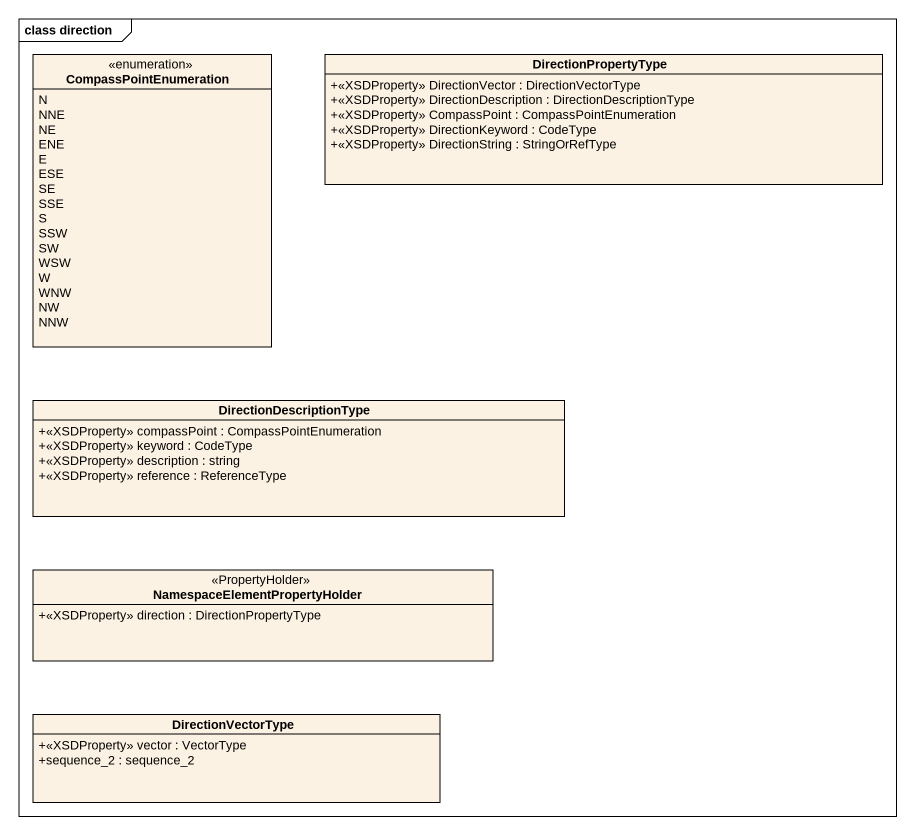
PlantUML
@startuml
mainframe class direction
hide circle
hide empty members
skinparam classAttributeIconSize 0
enum CompassPointEnumeration {
  N
  NNE
  NE
  ENE
  E
  ESE
  SE
  SSE
  S
  SSW
  SW
  WSW
  W
  WNW
  NW
  NNW
}
class DirectionPropertyType {
  +<<XSDProperty>> DirectionVector : DirectionVectorType
  +<<XSDProperty>> DirectionDescription : DirectionDescriptionType
  +<<XSDProperty>> CompassPoint : CompassPointEnumeration
  +<<XSDProperty>> DirectionKeyword : CodeType
  +<<XSDProperty>> DirectionString : StringOrRefType
}
class DirectionDescriptionType {
  +<<XSDProperty>> compassPoint : CompassPointEnumeration
  +<<XSDProperty>> keyword : CodeType
  +<<XSDProperty>> description : string
  +<<XSDProperty>> reference : ReferenceType
}
class "NamespaceElementPropertyHolder" as NamespaceElementPropertyHold <<PropertyHolder>> {
  +<<XSDProperty>> direction : DirectionPropertyType
}
class DirectionVectorType {
  +<<XSDProperty>> vector : VectorType
  +sequence_2 : sequence_2
}
@enduml
